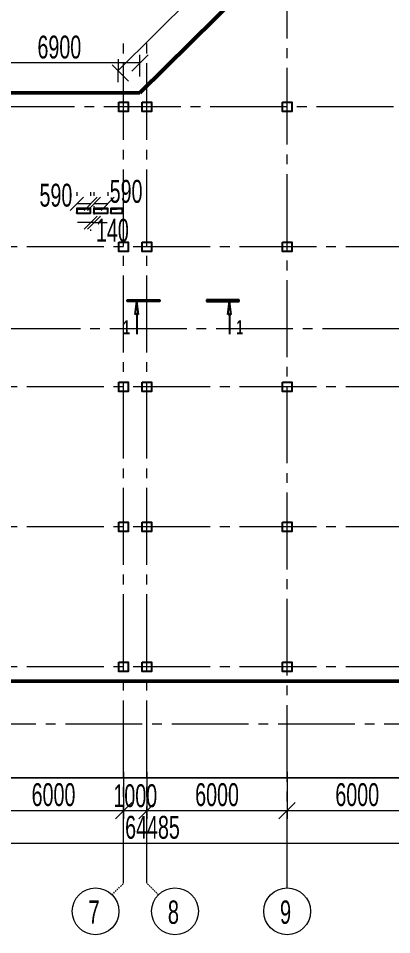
# Model space of a CAD drawing. Extents: x -483223 to 550073, y -164053 to -64662.
# Drawn here: x -343027 to -339032, y -88419 to -78604 of the extents above; entities that cross this region are included whole.
import ezdxf

# ---------------------------------------------------------------- set-up
doc = ezdxf.new("R2010")
doc.units = 0
doc.header["$MEASUREMENT"] = 0
for name, pattern in [('DASHDOT', [25.4, 12.7, -6.35, 0, -6.35]), ('K5LT_AXLED', [16.25, 11.75, -1.5, 1.5, -1.5]), ('K5LT_THIN', [0])]:
    doc.linetypes.add(name, pattern=pattern)
doc.layers.get('0').update_dxf_attribs({"color": 40, "linetype": 'CONTINUOUS'})
doc.layers.get('Defpoints').update_dxf_attribs({"linetype": 'CONTINUOUS'})
for name, color, linetype in [('DYRA', 21, 'CONTINUOUS'), ('KOLONY', 60, 'CONTINUOUS'), ('OPAL', 4, 'CONTINUOUS'), ('ТЕКСТ', 252, 'CONTINUOUS')]:
    doc.layers.add(name, color=color, linetype=linetype)
doc.layers.add('ВІСЬ', color=197, linetype='DASHDOT', lineweight=15, transparency=0.5)
for name, color, linetype, lineweight in [('ОСН. ТОНКА', 250, 'CONTINUOUS', 15), ('РОЗМІР', 250, 'CONTINUOUS', 15), ('РОЗМІР МІЖ ОСЯМИ', 250, 'CONTINUOUS', 15), ('ШТРИХУВАННЯ', 250, 'CONTINUOUS', 9)]:
    doc.layers.add(name, color=color, linetype=linetype, lineweight=lineweight)
doc.styles.add('РОЗМІР', font='ARIALN.TTF', dxfattribs={"width": 0.75})
doc.dimstyles.new('М 400$0', dxfattribs={"dimscale": 0.7, "dimtxt": 350, "dimasz": 250, "dimexe": 125, "dimexo": 250, "dimgap": 62.5, "dimtad": 1, "dimdec": 0, "dimlfac": 4, "dimzin": 9, "dimtxsty": 'РОЗМІР', "dimblk": 'OBLIQUE', "dimcen": 250, "dimadec": 0, "dimazin": 0, "dimtfac": 1, "dimtdec": 0, "dimtix": 1, "dimtmove": 2, "dimatfit": 3, "dimfxl": 125, "dimlwd": -1, "dimlwe": -1, "dimarcsym": 0})

# ---------------------------------------------------------------- blocks, each defined once
blk = doc.blocks.new('_OBLIQUE')
at = {"color": 0, "linetype": 'ByBlock'}
blk.add_line((-0.5, -0.5), (0.5, 0.5), dxfattribs=at)
blk = doc.blocks.new('*D57')
at = {"layer": 'Defpoints', "color": 0, "transparency": 16777216}
for p in [(-343400.5, -86500.9), (-341900.5, -86500.9), (-341900.5, -87089.5)]:
    blk.add_point(p, dxfattribs=at)
at = {"layer": 'РОЗМІР МІЖ ОСЯМИ', "color": 0, "transparency": 16777216}
for p, q in [((-343400.5, -86675.9), (-343400.5, -87177)), ((-341900.5, -86675.9), (-341900.5, -87177)), ((-343400.5, -87089.5), (-341900.5, -87089.5))]:
    blk.add_line(p, q, dxfattribs=at)
at = {"layer": 'РОЗМІР МІЖ ОСЯМИ', "color": 0, "transparency": 16777216, "xscale": 175, "yscale": 175, "zscale": 175, "rotation": 180}
blk.add_blockref('_OBLIQUE', (-343400.5, -87089.5), dxfattribs=at)
at = {"layer": 'РОЗМІР МІЖ ОСЯМИ', "color": 0, "transparency": 16777216, "xscale": 175, "yscale": 175, "zscale": 175}
blk.add_blockref('_OBLIQUE', (-341900.5, -87089.5), dxfattribs=at)
at = {"layer": 'РОЗМІР МІЖ ОСЯМИ', "color": 0, "transparency": 16777216, "insert": (-342650.5, -86920.7), "char_height": 245, "attachment_point": 5, "style": 'РОЗМІР'}
blk.add_mtext('6000', dxfattribs=at)
blk = doc.blocks.new('*D58')
at = {"layer": 'Defpoints', "color": 0, "transparency": 16777216}
for p in [(-341900.5, -86500.9), (-341650.5, -86500.9), (-341650.5, -87089.5)]:
    blk.add_point(p, dxfattribs=at)
at = {"layer": 'РОЗМІР МІЖ ОСЯМИ', "color": 0, "transparency": 16777216}
for p, q in [((-341900.5, -86675.9), (-341900.5, -87177)), ((-341650.5, -86675.9), (-341650.5, -87177)), ((-341900.5, -87089.5), (-341650.5, -87089.5))]:
    blk.add_line(p, q, dxfattribs=at)
at = {"layer": 'РОЗМІР МІЖ ОСЯМИ', "color": 0, "transparency": 16777216, "xscale": 175, "yscale": 175, "zscale": 175, "rotation": 180}
blk.add_blockref('_OBLIQUE', (-341900.5, -87089.5), dxfattribs=at)
at = {"layer": 'РОЗМІР МІЖ ОСЯМИ', "color": 0, "transparency": 16777216, "xscale": 175, "yscale": 175, "zscale": 175}
blk.add_blockref('_OBLIQUE', (-341650.5, -87089.5), dxfattribs=at)
at = {"layer": 'РОЗМІР МІЖ ОСЯМИ', "color": 0, "transparency": 16777216, "insert": (-341775.5, -86932.3), "char_height": 245, "attachment_point": 5, "style": 'РОЗМІР'}
blk.add_mtext('1000', dxfattribs=at)
blk = doc.blocks.new('*D59')
at = {"layer": 'Defpoints', "color": 0, "transparency": 16777216}
for p in [(-341650.5, -86500.9), (-340150.5, -86500.9), (-340150.5, -87089.5)]:
    blk.add_point(p, dxfattribs=at)
at = {"layer": 'РОЗМІР МІЖ ОСЯМИ', "color": 0, "transparency": 16777216}
for p, q in [((-341650.5, -86675.9), (-341650.5, -87177)), ((-340150.5, -86675.9), (-340150.5, -87177)), ((-341650.5, -87089.5), (-340150.5, -87089.5))]:
    blk.add_line(p, q, dxfattribs=at)
at = {"layer": 'РОЗМІР МІЖ ОСЯМИ', "color": 0, "transparency": 16777216, "xscale": 175, "yscale": 175, "zscale": 175, "rotation": 180}
blk.add_blockref('_OBLIQUE', (-341650.5, -87089.5), dxfattribs=at)
at = {"layer": 'РОЗМІР МІЖ ОСЯМИ', "color": 0, "transparency": 16777216, "xscale": 175, "yscale": 175, "zscale": 175}
blk.add_blockref('_OBLIQUE', (-340150.5, -87089.5), dxfattribs=at)
at = {"layer": 'РОЗМІР МІЖ ОСЯМИ', "color": 0, "transparency": 16777216, "insert": (-340900.5, -86920.7), "char_height": 245, "attachment_point": 5, "style": 'РОЗМІР'}
blk.add_mtext('6000', dxfattribs=at)
blk = doc.blocks.new('*D60')
at = {"layer": 'Defpoints', "color": 0, "transparency": 16777216}
for p in [(-340150.5, -86500.9), (-338650.5, -86500.9), (-338650.5, -87089.5)]:
    blk.add_point(p, dxfattribs=at)
at = {"layer": 'РОЗМІР МІЖ ОСЯМИ', "color": 0, "transparency": 16777216}
for p, q in [((-340150.5, -86675.9), (-340150.5, -87177)), ((-338650.5, -86675.9), (-338650.5, -87177)), ((-340150.5, -87089.5), (-338650.5, -87089.5))]:
    blk.add_line(p, q, dxfattribs=at)
at = {"layer": 'РОЗМІР МІЖ ОСЯМИ', "color": 0, "transparency": 16777216, "xscale": 175, "yscale": 175, "zscale": 175, "rotation": 180}
blk.add_blockref('_OBLIQUE', (-340150.5, -87089.5), dxfattribs=at)
at = {"layer": 'РОЗМІР МІЖ ОСЯМИ', "color": 0, "transparency": 16777216, "xscale": 175, "yscale": 175, "zscale": 175}
blk.add_blockref('_OBLIQUE', (-338650.5, -87089.5), dxfattribs=at)
at = {"layer": 'РОЗМІР МІЖ ОСЯМИ', "color": 0, "transparency": 16777216, "insert": (-339400.5, -86920.7), "char_height": 245, "attachment_point": 5, "style": 'РОЗМІР'}
blk.add_mtext('6000', dxfattribs=at)
blk = doc.blocks.new('*D66')
at = {"layer": 'Defpoints', "color": 0, "transparency": 16777216}
for p in [(-349650.5, -86600.9), (-333532.3, -86600.9), (-333532.3, -87439.5)]:
    blk.add_point(p, dxfattribs=at)
at = {"layer": 'РОЗМІР МІЖ ОСЯМИ', "color": 0, "transparency": 16777216}
for p, q in [((-349650.5, -86775.9), (-349650.5, -87527)), ((-333532.3, -86775.9), (-333532.3, -87527)), ((-349650.5, -87439.5), (-333532.3, -87439.5))]:
    blk.add_line(p, q, dxfattribs=at)
at = {"layer": 'РОЗМІР МІЖ ОСЯМИ', "color": 0, "transparency": 16777216, "xscale": 175, "yscale": 175, "zscale": 175, "rotation": 180}
blk.add_blockref('_OBLIQUE', (-349650.5, -87439.5), dxfattribs=at)
at = {"layer": 'РОЗМІР МІЖ ОСЯМИ', "color": 0, "transparency": 16777216, "xscale": 175, "yscale": 175, "zscale": 175}
blk.add_blockref('_OBLIQUE', (-333532.3, -87439.5), dxfattribs=at)
at = {"layer": 'РОЗМІР МІЖ ОСЯМИ', "color": 0, "transparency": 16777216, "insert": (-341591.4, -87270.7), "char_height": 245, "attachment_point": 5, "style": 'РОЗМІР'}
blk.add_mtext('64485', dxfattribs=at)
blk = doc.blocks.new('*D77')
at = {"layer": 'Defpoints', "color": 0, "transparency": 16777216}
for p in [(-349800.5, -86339.5), (-338500.5, -86339.5), (-349800.5, -86739.5)]:
    blk.add_point(p, dxfattribs=at)
at = {"layer": 'ОСН. ТОНКА', "color": 0, "transparency": 16777216}
for p, q in [((-349800.5, -86514.5), (-349800.5, -86827)), ((-338500.5, -86514.5), (-338500.5, -86827)), ((-338500.5, -86739.5), (-349800.5, -86739.5))]:
    blk.add_line(p, q, dxfattribs=at)
at = {"layer": 'ОСН. ТОНКА', "color": 0, "transparency": 16777216, "xscale": 175, "yscale": 175, "zscale": 175, "rotation": 180}
blk.add_blockref('_OBLIQUE', (-349800.5, -86739.5), dxfattribs=at)
at = {"layer": 'ОСН. ТОНКА', "color": 0, "transparency": 16777216, "xscale": 175, "yscale": 175, "zscale": 175}
blk.add_blockref('_OBLIQUE', (-338500.5, -86739.5), dxfattribs=at)
at = {"layer": 'ОСН. ТОНКА', "color": 0, "transparency": 16777216, "insert": (-344150.5, -86570.7), "char_height": 245, "attachment_point": 5, "style": 'РОЗМІР'}
blk.add_mtext('45200', dxfattribs=at)
blk = doc.blocks.new('*D78')
at = {"layer": 'Defpoints', "color": 0, "transparency": 16777216}
for p in [(-349800.5, -86339.5), (-338500.5, -86339.5), (-338500.5, -86739.5)]:
    blk.add_point(p, dxfattribs=at)
at = {"layer": 'ОСН. ТОНКА', "color": 0, "transparency": 16777216}
for p, q in [((-349800.5, -86514.5), (-349800.5, -86827)), ((-338500.5, -86514.5), (-338500.5, -86827)), ((-349800.5, -86739.5), (-338500.5, -86739.5))]:
    blk.add_line(p, q, dxfattribs=at)
at = {"layer": 'ОСН. ТОНКА', "color": 0, "transparency": 16777216, "xscale": 175, "yscale": 175, "zscale": 175, "rotation": 180}
blk.add_blockref('_OBLIQUE', (-349800.5, -86739.5), dxfattribs=at)
at = {"layer": 'ОСН. ТОНКА', "color": 0, "transparency": 16777216, "xscale": 175, "yscale": 175, "zscale": 175}
blk.add_blockref('_OBLIQUE', (-338500.5, -86739.5), dxfattribs=at)
at = {"layer": 'ОСН. ТОНКА', "color": 0, "transparency": 16777216, "insert": (-344150.5, -86570.7), "char_height": 245, "attachment_point": 5, "style": 'РОЗМІР'}
blk.add_mtext('45200', dxfattribs=at)
blk = doc.blocks.new('*D89')
at = {"layer": 'Defpoints', "color": 0, "transparency": 16777216}
for p in [(-338650.5, -76352), (-341960.8, -79164.7), (-341725.5, -79402)]:
    blk.add_point(p, dxfattribs=at)
at = {"layer": 'ОСН. ТОНКА', "color": 0, "transparency": 16777216}
for p, q in [((-338773.7, -76227.7), (-338947.5, -76052.6)), ((-338885.8, -76114.7), (-341960.8, -79164.7)), ((-341848.7, -79277.7), (-342022.5, -79102.6))]:
    blk.add_line(p, q, dxfattribs=at)
at = {"layer": 'ОСН. ТОНКА', "color": 0, "transparency": 16777216, "xscale": 175, "yscale": 175, "zscale": 175}
for p, rotation in [((-338885.8, -76114.7), 44.76614643834927), ((-341960.8, -79164.7), 224.7661464383493)]:
    blk.add_blockref('_OBLIQUE', p, dxfattribs=dict(at, rotation=rotation))
at = {"layer": 'ОСН. ТОНКА', "color": 0, "transparency": 16777216, "insert": (-340542.2, -77519.8), "char_height": 245, "attachment_point": 5, "rotation": 44.76615, "style": 'РОЗМІР'}
blk.add_mtext('17320', dxfattribs=at)
blk = doc.blocks.new('*D92')
at = {"layer": 'Defpoints', "color": 0, "transparency": 16777216}
for p in [(-343450.5, -79082.4), (-343450.5, -79402), (-341725.5, -79402)]:
    blk.add_point(p, dxfattribs=at)
at = {"layer": 'ОСН. ТОНКА', "color": 0, "transparency": 16777216}
for p, q in [((-343450.5, -79227), (-343450.5, -78994.9)), ((-341725.5, -79227), (-341725.5, -78994.9)), ((-341725.5, -79082.4), (-343450.5, -79082.4))]:
    blk.add_line(p, q, dxfattribs=at)
at = {"layer": 'ОСН. ТОНКА', "color": 0, "transparency": 16777216, "xscale": 175, "yscale": 175, "zscale": 175, "rotation": 180}
blk.add_blockref('_OBLIQUE', (-343450.5, -79082.4), dxfattribs=at)
at = {"layer": 'ОСН. ТОНКА', "color": 0, "transparency": 16777216, "xscale": 175, "yscale": 175, "zscale": 175}
blk.add_blockref('_OBLIQUE', (-341725.5, -79082.4), dxfattribs=at)
at = {"layer": 'ОСН. ТОНКА', "color": 0, "transparency": 16777216, "insert": (-342588, -78913.6), "char_height": 245, "attachment_point": 5, "style": 'РОЗМІР'}
blk.add_mtext('6900', dxfattribs=at)
blk = doc.blocks.new('*D108')
at = {"layer": 'Defpoints', "color": 0, "ltscale": 0.1, "transparency": 16777216}
for p in [(-342400.5, -80591), (-342400.5, -80639.5), (-342253, -80639.5)]:
    blk.add_point(p, dxfattribs=at)
at = {"layer": 'РОЗМІР', "color": 0, "ltscale": 0.1, "transparency": 16777216}
for p, q in [((-342400.5, -80464.5), (-342400.5, -80503.5)), ((-342253, -80464.5), (-342253, -80503.5)), ((-342253, -80591), (-342400.5, -80591))]:
    blk.add_line(p, q, dxfattribs=at)
at = {"layer": 'РОЗМІР', "color": 0, "ltscale": 0.1, "transparency": 16777216, "xscale": 140, "yscale": 140, "zscale": 140, "rotation": 180}
blk.add_blockref('_OBLIQUE', (-342400.5, -80591), dxfattribs=at)
at = {"layer": 'РОЗМІР', "color": 0, "ltscale": 0.1, "transparency": 16777216, "xscale": 140, "yscale": 140, "zscale": 140}
blk.add_blockref('_OBLIQUE', (-342253, -80591), dxfattribs=at)
at = {"layer": 'РОЗМІР', "color": 0, "ltscale": 0.1, "transparency": 16777216, "insert": (-342624.7, -80499.9), "char_height": 245, "attachment_point": 5, "style": 'РОЗМІР'}
blk.add_mtext('590', dxfattribs=at)
blk = doc.blocks.new('*D109')
at = {"layer": 'Defpoints', "color": 0, "ltscale": 0.1, "transparency": 16777216}
for p in [(-342218, -80591), (-342218, -80639.5), (-342070.5, -80639.5)]:
    blk.add_point(p, dxfattribs=at)
at = {"layer": 'РОЗМІР', "color": 0, "ltscale": 0.1, "transparency": 16777216}
for p, q in [((-342218, -80464.5), (-342218, -80503.5)), ((-342070.5, -80464.5), (-342070.5, -80503.5)), ((-342070.5, -80591), (-342218, -80591))]:
    blk.add_line(p, q, dxfattribs=at)
at = {"layer": 'РОЗМІР', "color": 0, "ltscale": 0.1, "transparency": 16777216, "xscale": 140, "yscale": 140, "zscale": 140, "rotation": 180}
blk.add_blockref('_OBLIQUE', (-342218, -80591), dxfattribs=at)
at = {"layer": 'РОЗМІР', "color": 0, "ltscale": 0.1, "transparency": 16777216, "xscale": 140, "yscale": 140, "zscale": 140}
blk.add_blockref('_OBLIQUE', (-342070.5, -80591), dxfattribs=at)
at = {"layer": 'РОЗМІР', "color": 0, "ltscale": 0.1, "transparency": 16777216, "insert": (-341873.9, -80458.9), "char_height": 245, "attachment_point": 5, "style": 'РОЗМІР'}
blk.add_mtext('590', dxfattribs=at)
blk = doc.blocks.new('*D110')
at = {"layer": 'Defpoints', "color": 0, "ltscale": 0.1, "transparency": 16777216}
for p in [(-342253, -80689.5), (-342253, -80792.1), (-342218, -80792.1)]:
    blk.add_point(p, dxfattribs=at)
at = {"layer": 'РОЗМІР', "color": 0, "ltscale": 0.1, "transparency": 16777216}
for p, q in [((-342218, -80617.1), (-342218, -80704.6)), ((-342253, -80792.1), (-342393, -80792.1)), ((-342218, -80792.1), (-342253, -80792.1)), ((-342253, -80864.5), (-342253, -80879.6)), ((-342218, -80792.1), (-342078, -80792.1))]:
    blk.add_line(p, q, dxfattribs=at)
at = {"layer": 'РОЗМІР', "color": 0, "ltscale": 0.1, "transparency": 16777216, "xscale": 140, "yscale": 140, "zscale": 140}
blk.add_blockref('_OBLIQUE', (-342253, -80792.1), dxfattribs=at)
at = {"layer": 'РОЗМІР', "color": 0, "ltscale": 0.1, "transparency": 16777216, "xscale": 140, "yscale": 140, "zscale": 140, "rotation": 180}
blk.add_blockref('_OBLIQUE', (-342218, -80792.1), dxfattribs=at)
at = {"layer": 'РОЗМІР', "color": 0, "ltscale": 0.1, "transparency": 16777216, "insert": (-342020.5, -80875.6), "char_height": 245, "attachment_point": 5, "style": 'РОЗМІР'}
blk.add_mtext('140', dxfattribs=at)

msp = doc.modelspace()

# ---------------------------------------------------------------- hatches: boundary and pattern name
at = {"layer": 'ШТРИХУВАННЯ', "ltscale": 50}
h = msp.add_hatch(color=7, dxfattribs=at)
edge = h.paths.add_edge_path()
edge.add_line((-341758.5852, -81637.9856), (-341776.0852, -81777.9856))
edge.add_ellipse((-341758.5852, -81799.2806), major_axis=(0, -27.5632), ratio=0.999999995, start_angle=140.58705469, end_angle=219.4129462, ccw=False)
edge.add_line((-341741.0852, -81777.9856), (-341758.5852, -81637.9856))
h.paths.add_polyline_path([(-341513.5852, -81637.9856), (-341513.5852, -81620.4856), (-341863.5852, -81620.4856), (-341863.5852, -81637.9856)])
h = msp.add_hatch(color=7, dxfattribs=at)
edge = h.paths.add_edge_path()
edge.add_line((-340768.5852, -81637.9856), (-340751.0852, -81777.9856))
edge.add_ellipse((-340768.5852, -81799.2806), major_axis=(0, -27.5632), ratio=0.999999995, start_angle=140.5870538, end_angle=219.41294531)
edge.add_line((-340786.0852, -81777.9856), (-340768.5852, -81637.9856))
h.paths.add_polyline_path([(-341013.5852, -81637.9856), (-341013.5852, -81620.4856), (-340663.5852, -81620.4856), (-340663.5852, -81637.9856)])

# ---------------------------------------------------------------- linework, layer by layer
at = {"layer": 'DYRA', "color": 7}
for points in [[(-342253.0015, -80639.4874), (-342400.5015, -80639.4874), (-342400.5015, -80689.4874), (-342393.4306, -80646.5583), (-342253.0015, -80639.4874)], [(-342070.5015, -80639.4874), (-342218.0015, -80639.4874), (-342218.0015, -80689.4874), (-342210.9306, -80646.5583), (-342070.5015, -80639.4874)], [(-341913.0015, -80639.4874), (-342035.5015, -80639.4874), (-342035.5015, -80689.4874), (-342028.4306, -80646.5583), (-341913.0015, -80639.4874)]]:
    msp.add_lwpolyline(points, dxfattribs=at)
for points in [[(-342400.5015, -80689.4874), (-342253.0015, -80689.4874), (-342253.0015, -80639.4874), (-342400.5015, -80639.4874)], [(-342218.0015, -80689.4874), (-342070.5015, -80689.4874), (-342070.5015, -80639.4874), (-342218.0015, -80639.4874)], [(-342035.5015, -80689.4874), (-341913.0015, -80689.4874), (-341913.0015, -80639.4874), (-342035.5015, -80639.4874)]]:
    msp.add_lwpolyline(points, close=True, dxfattribs=at)
at = {"layer": 'KOLONY', "color": 7}
for points in [[(-341950.5022, -79501.9871), (-341850.5019, -79501.9871), (-341850.5019, -79601.9873), (-341950.5022, -79601.9873), (-341950.5022, -79501.9871)], [(-341700.5019, -79501.9871), (-341600.5025, -79501.9871), (-341600.5025, -79601.9873), (-341700.5019, -79601.9873), (-341700.5019, -79501.9871)], [(-340200.5019, -79501.9866), (-340100.5025, -79501.9866), (-340100.5025, -79601.9869), (-340200.5019, -79601.9869), (-340200.5019, -79501.9866)], [(-341950.5022, -81001.9866), (-341850.5019, -81001.9866), (-341850.5019, -81101.9869), (-341950.5022, -81101.9869), (-341950.5022, -81001.9866)], [(-341700.5019, -81001.9866), (-341600.5025, -81001.9866), (-341600.5025, -81101.9869), (-341700.5019, -81101.9869), (-341700.5019, -81001.9866)], [(-340200.5019, -81001.9866), (-340100.5025, -81001.9866), (-340100.5025, -81101.9869), (-340200.5019, -81101.9869), (-340200.5019, -81001.9866)], [(-341950.5022, -82501.9871), (-341850.5019, -82501.9871), (-341850.5019, -82601.9873), (-341950.5022, -82601.9873), (-341950.5022, -82501.9871)], [(-341700.5019, -82501.9871), (-341600.5025, -82501.9871), (-341600.5025, -82601.9873), (-341700.5019, -82601.9873), (-341700.5019, -82501.9871)], [(-340200.5014, -82501.9871), (-340100.502, -82501.9871), (-340100.502, -82601.9873), (-340200.5014, -82601.9873), (-340200.5014, -82501.9871)], [(-341950.5022, -84001.9874), (-341850.5019, -84001.9874), (-341850.5019, -84101.9869), (-341950.5022, -84101.9869), (-341950.5022, -84001.9874)], [(-341700.5019, -84001.9874), (-341600.5025, -84001.9874), (-341600.5025, -84101.9869), (-341700.5019, -84101.9869), (-341700.5019, -84001.9874)], [(-340200.5014, -84001.9874), (-340100.502, -84001.9874), (-340100.502, -84101.9869), (-340200.5014, -84101.9869), (-340200.5014, -84001.9874)], [(-341950.5022, -85501.9879), (-341850.5019, -85501.9879), (-341850.5019, -85601.9873), (-341950.5022, -85601.9873), (-341950.5022, -85501.9879)], [(-341700.5019, -85501.9879), (-341600.5025, -85501.9879), (-341600.5025, -85601.9873), (-341700.5019, -85601.9873), (-341700.5019, -85501.9879)], [(-340200.5014, -85501.9879), (-340100.502, -85501.9879), (-340100.502, -85601.9873), (-340200.5014, -85601.9873), (-340200.5014, -85501.9879)]]:
    msp.add_lwpolyline(points, dxfattribs=at)
at = {"layer": 'OPAL', "color": 7, "lineweight": 50}
for p, q in [((-341725.5021, -79401.9877), (-338650.5021, -76351.9871)), ((-343450.5027, -79401.9877), (-341725.5021, -79401.9877)), ((-338500.5021, -85701.9868), (-349800.5024, -85701.9868))]:
    msp.add_line(p, q, dxfattribs=at)
at = {"layer": 'ВІСЬ', "color": 7, "linetype": 'K5LT_AXLED', "ltscale": 70}
for p, q in [((-340150.5023, -87919.0897), (-340150.5023, -77220.3428)), ((-341900.5023, -87869.0897), (-341900.5023, -78770.226)), ((-341650.5023, -87869.0897), (-341650.5023, -78784.5424)), ((-335600.5025, -79551.9876), (-352148.1176, -79551.9876)), ((-334150.5023, -81051.9876), (-352148.1176, -81051.9876)), ((-334400.5021, -81930.6673), (-352148.1176, -81930.6673)), ((-334150.5023, -82551.9876), (-352148.1176, -82551.9876)), ((-334150.5023, -84051.9876), (-352148.1176, -84051.9876)), ((-334150.5023, -85551.9876), (-352148.1176, -85551.9876)), ((-334875.5219, -86164.4329), (-352148.1176, -86164.4329))]:
    msp.add_line(p, q, dxfattribs=at)
at = {"layer": 'ВІСЬ', "color": 7}
for p, q in [((-342023.7257, -87992.313), (-341900.5023, -87869.0897)), ((-341527.279, -87992.313), (-341650.5023, -87869.0897))]:
    msp.add_line(p, q, dxfattribs=at)
at = {"layer": 'ОСН. ТОНКА', "color": 7, "linetype": 'ByBlock', "lineweight": -2}
for p, q in [((-341863.5852, -81620.4856), (-341513.5852, -81620.4856)), ((-341863.5852, -81637.9856), (-341863.5852, -81620.4856)), ((-341513.5852, -81637.9856), (-341863.5852, -81637.9856)), ((-341776.0852, -81777.9856), (-341758.5852, -81637.9856)), ((-341741.0852, -81777.9856), (-341758.5852, -81637.9856)), ((-341513.5852, -81620.4856), (-341513.5852, -81637.9856)), ((-340663.5852, -81620.4856), (-341013.5852, -81620.4856)), ((-341013.5852, -81620.4856), (-341013.5852, -81637.9856)), ((-341013.5852, -81637.9856), (-340663.5852, -81637.9856)), ((-340786.0852, -81777.9856), (-340768.5852, -81637.9856)), ((-340751.0852, -81777.9856), (-340768.5852, -81637.9856)), ((-340663.5852, -81637.9856), (-340663.5852, -81620.4856)), ((-341758.5852, -81771.7174), (-341758.5852, -81987.9856)), ((-340768.5852, -81771.7174), (-340768.5852, -81987.9856))]:
    msp.add_line(p, q, dxfattribs=at)
at = {"layer": 'ОСН. ТОНКА', "color": 7, "linetype": 'K5LT_THIN'}
for centre in [(-342200.5023, -88169.0897), (-341350.5023, -88169.0897), (-340150.5023, -88169.0897)]:
    msp.add_arc(centre, 250, 0, 359.99999427, dxfattribs=at)
at = {"layer": 'ОСН. ТОНКА', "color": 7, "linetype": 'ByBlock', "lineweight": -2}
msp.add_ellipse((-341758.5852, -81799.2806), major_axis=(0, -27.5632), ratio=0.999999995, start_param=2.45370699, end_param=3.829478333, dxfattribs=at)
at = {"layer": 'ОСН. ТОНКА', "color": 7, "linetype": 'ByBlock', "lineweight": -2, "extrusion": (0, 0, -1)}
msp.add_ellipse((-340768.5852, -81799.2806), major_axis=(-0.0035, 27.5632), ratio=0.999999995, start_param=-0.68775723, end_param=0.688014112, dxfattribs=at)

# ---------------------------------------------------------------- texts
at = {"layer": 'ТЕКСТ', "color": 7, "style": 'РОЗМІР', "width": 0.75}
for s, p in [('7', (-342277.2002, -88302.8058)), ('8', (-341427.2002, -88302.8058)), ('9', (-340227.2002, -88302.8058))]:
    msp.add_text(s, height=250, dxfattribs=at).set_placement(p)
at = {"layer": 'ТЕКСТ', "color": 7, "ltscale": 30, "char_height": 150, "width": 105, "style": 'РОЗМІР'}
for insert, attachment_point in [((-341833.5852, -81987.9856), 9), ((-340693.5852, -81987.9856), 7)]:
    msp.add_mtext('{\\fArial Narrow|b1|i0|c0|p34;1}', dxfattribs=dict(at, insert=insert, attachment_point=attachment_point))

# ---------------------------------------------------------------- dimensions: what is measured, and where the dimension line sits
at = {"layer": 'ОСН. ТОНКА', "color": 7}
dim = msp.add_aligned_dim(p1=(-338650.5021, -76351.9871), p2=(-341725.5021, -79401.9877), distance=-334.1837, text='17320', dimstyle='М 400$0', override={"dimtxsty": 'РОЗМІР'}, dxfattribs=at)
dim.commit()
dim.dimension.update_dxf_attribs({"geometry": '*D89', "text_midpoint": (-340542.2392, -77519.8468)})
for base, p1, p2, picture, middle in [((-343450.5027, -79082.4297), (-341725.5021, -79401.9877), (-343450.5027, -79401.9877), '*D92', (-342588.0024, -78913.5893)), ((-349800.5024, -86739.5424), (-338500.5021, -86339.5146), (-349800.5024, -86339.5146), '*D77', (-344150.5022, -86570.702)), ((-338500.5021, -86739.5424), (-349800.5024, -86339.5146), (-338500.5021, -86339.5146), '*D78', (-344150.5022, -86570.702))]:
    dim = msp.add_linear_dim(base=base, p1=p1, p2=p2, dimstyle='М 400$0', override={"dimtxsty": 'РОЗМІР'}, dxfattribs=at)
    dim.commit()
    dim.dimension.update_dxf_attribs({"geometry": picture, "text_midpoint": middle})
at = {"layer": 'РОЗМІР', "color": 7, "ltscale": 0.1}
for base, p1, p2, picture, middle in [((-342400.5015, -80590.9917), (-342253.0015, -80639.4874), (-342400.5015, -80639.4874), '*D108', (-342624.6983, -80499.9034)), ((-342218.0015, -80590.9917), (-342070.5015, -80639.4874), (-342218.0015, -80639.4874), '*D109', (-341873.8858, -80458.8958)), ((-342253.0015, -80792.1161), (-342218.0015, -80792.1161), (-342253.0015, -80689.4874), '*D110', (-342020.533, -80875.5534))]:
    dim = msp.add_linear_dim(base=base, p1=p1, p2=p2, dimstyle='М 400$0', override={"dimasz": 200, "dimtxsty": 'РОЗМІР'}, dxfattribs=at)
    dim.commit()
    dim.dimension.update_dxf_attribs({"geometry": picture, "text_midpoint": middle, "dimtype": 160})
at = {"layer": 'РОЗМІР МІЖ ОСЯМИ', "color": 7}
for base, p1, p2, picture, middle in [((-341900.5023, -87089.5424), (-343400.5023, -86500.9225), (-341900.5023, -86500.9225), '*D57', (-342650.5023, -86920.702)), ((-340150.5023, -87089.5424), (-341650.5023, -86500.9225), (-340150.5023, -86500.9225), '*D59', (-340900.5023, -86920.702)), ((-338650.5023, -87089.5424), (-340150.5023, -86500.9225), (-338650.5023, -86500.9225), '*D60', (-339400.5023, -86920.702))]:
    dim = msp.add_linear_dim(base=base, p1=p1, p2=p2, dimstyle='М 400$0', override={"dimtxsty": 'РОЗМІР'}, dxfattribs=at)
    dim.commit()
    dim.dimension.update_dxf_attribs({"geometry": picture, "text_midpoint": middle})
dim = msp.add_linear_dim(base=(-341650.5023, -87089.5424), p1=(-341900.5023, -86500.9225), p2=(-341650.5023, -86500.9225), dimstyle='М 400$0', override={"dimtxsty": 'РОЗМІР'}, dxfattribs=at)
dim.commit()
dim.dimension.update_dxf_attribs({"geometry": '*D58', "text_midpoint": (-341775.5023, -86932.3039), "dimtype": 160})
dim = msp.add_linear_dim(base=(-333532.2586, -87439.5424), p1=(-349650.5023, -86600.9225), p2=(-333532.2586, -86600.9225), text='64485', dimstyle='М 400$0', override={"dimtxsty": 'РОЗМІР'}, dxfattribs=at)
dim.commit()
dim.dimension.update_dxf_attribs({"geometry": '*D66', "text_midpoint": (-341591.3805, -87270.702)})

doc.saveas('drawing.dxf')
